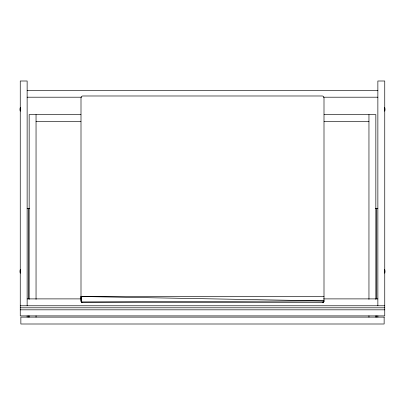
<?xml version="1.0" encoding="UTF-8"?>
<svg xmlns="http://www.w3.org/2000/svg" width="405" height="405" viewBox="0 0 405 405"><rect width="100%" height="100%" fill="white"/><g stroke="black" fill="none" stroke-linecap="round" stroke-linejoin="round"><path stroke-width="0.61" d="M322.38 302.53C327.037 299.042 319.813 305.76 324 300.925L324 97.605L323.392 96.339L322.38 95.985L82.62 95.985L81.607 96.339L81 97.605L81 300.925L81.607 302.181L82.62 302.535L322.38 302.535L323.646 301.927L324 300.915L81 296.49L81.167 301.629M322.75 302.489L323.646 301.927L324 300.925L81.354 301.927C83.648 303.056 81.268 302.763 81 300.915M27.135 90.315L377.865 90.315M27.135 97.2L81.481 97.2M323.519 97.2L377.865 97.2M80.899 114.615L29.16 114.615L29.16 299.396M324.101 114.615L375.84 114.615L375.84 299.396M36.045 121.5L80.899 121.5M324.101 121.5L368.955 121.5M27.135 208.575L29.656 208.575M375.344 208.575L377.865 208.575M324 296.49L81 296.49L81.354 301.927L82.62 302.535L81.354 301.927M27.135 298.89L81.481 298.89M323.519 298.89L377.865 298.89M20.25 305.775L384.75 305.775M20.25 307.8L384.75 307.8M20.25 309.825L384.75 309.825M377.865 305.775L377.865 81L384.75 81L384.75 315.9L20.25 315.9L20.25 81L27.135 81L27.135 305.775M377.865 315.854L377.865 317.115M376.65 208.575L376.65 298.814M376.65 315.854L376.65 317.115M375.84 315.849L375.84 317.115M368.955 114.615L368.955 299.396M368.955 315.849L368.955 317.115M36.045 114.615L36.045 299.396M36.045 315.849L36.045 317.115M29.16 315.849L29.16 317.115M28.35 208.575L28.35 298.814M28.35 315.854L28.35 317.115M27.135 315.854L27.135 317.115M20.285 111.005A12.221 12.221 0 0 1 20.285 107.831M20.23 111.01A12.221 12.221 0 0 1 20.225 107.826M384.715 107.831A12.221 12.221 0 0 1 384.715 111.005M384.755 107.826A12.185 12.185 0 0 1 384.765 111.01M384.715 269.831A12.221 12.221 0 0 1 384.715 273.005M384.755 269.826A12.185 12.185 0 0 1 384.765 273.01M20.285 273.005A12.221 12.221 0 0 1 20.285 269.831M20.23 273.01A12.221 12.221 0 0 1 20.225 269.826M384.142 317.115L20.858 317.115L20.858 324L384.142 324L384.142 317.115"/></g></svg>
